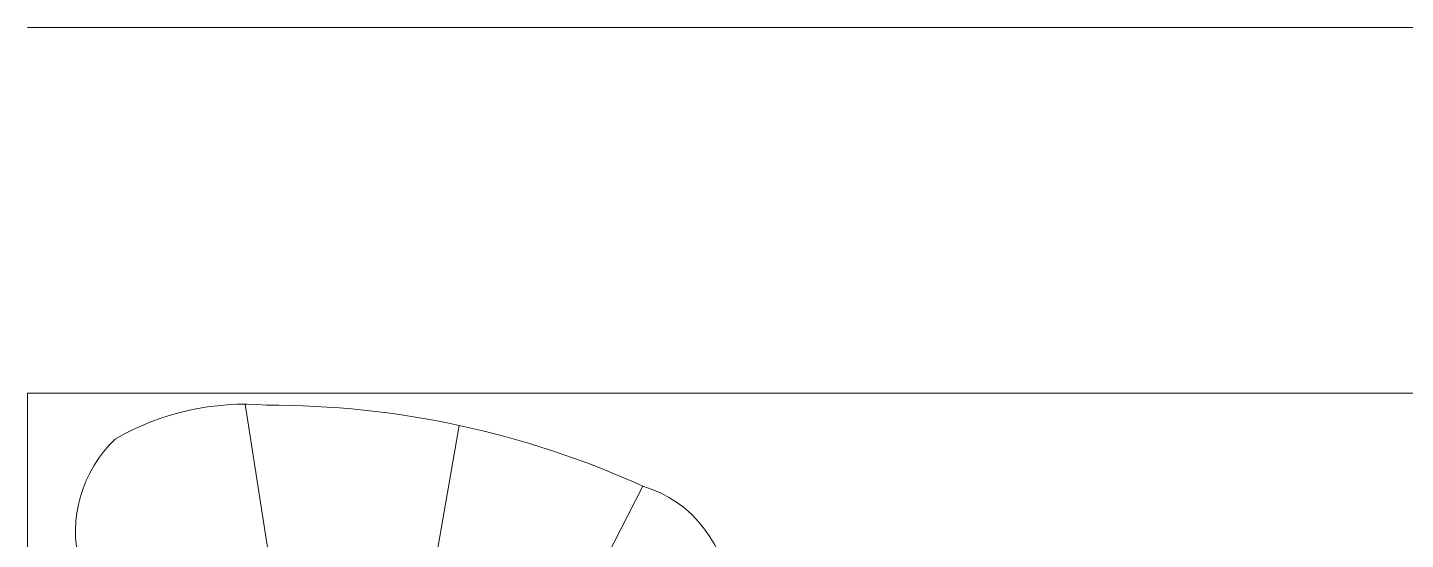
# Model space of a CAD drawing. Header units: inches. Extents: x 36 to 189, y -75 to 56.
# Drawn here: x 36.25 to 64.19, y -39.07 to -28.69 of the extents above; entities that cross this region are included whole.
import ezdxf

# ---------------------------------------------------------------- set-up
doc = ezdxf.new("R2010")
doc.units = ezdxf.units.IN
doc.layers.add('01_ORIGINAL_CAD', color=7, linetype='Continuous', lineweight=20)

# ---------------------------------------------------------------- blocks, each defined once
blk = doc.blocks.new('OPTION_04_NAUTILUS')
at = {"layer": '01_ORIGINAL_CAD'}
blk.add_line((71.442, 17.312), (36.248, 17.312), dxfattribs=at)
blk = doc.blocks.new('OPTION_07_SCALES')
at = {"layer": '01_ORIGINAL_CAD'}
for p, q in [((36.248, 17.906), (36.248, 55.9)), ((36.248, 55.9), (71.442, 55.9))]:
    blk.add_line(p, q, dxfattribs=at)
for points in [[(40.658, 55.675), (41.569, 49.871)], [(45, 55.245), (44.06, 49.85)], [(48.726, 54.013), (46.225, 49.126)]]:
    blk.add_lwpolyline(points, dxfattribs=at)
for centre, radius, start, end in [((40.658, 50.423), 5.252, 85.2142, 120.0956), ((41.139, 37.317), 18.339, 65.5622, 90.1344), ((39.813, 53.089), 2.593, 133.6015, 194.2753), ((48.026, 51.672), 2.444, 0.7167, 73.3418)]:
    blk.add_arc(centre, radius, start, end, dxfattribs=at)

msp = doc.modelspace()

# ---------------------------------------------------------------- block references
for name, p in [('OPTION_04_NAUTILUS', (0, -46)), ('OPTION_07_SCALES', (0, -92))]:
    msp.add_blockref(name, p)

doc.saveas('drawing.dxf')
